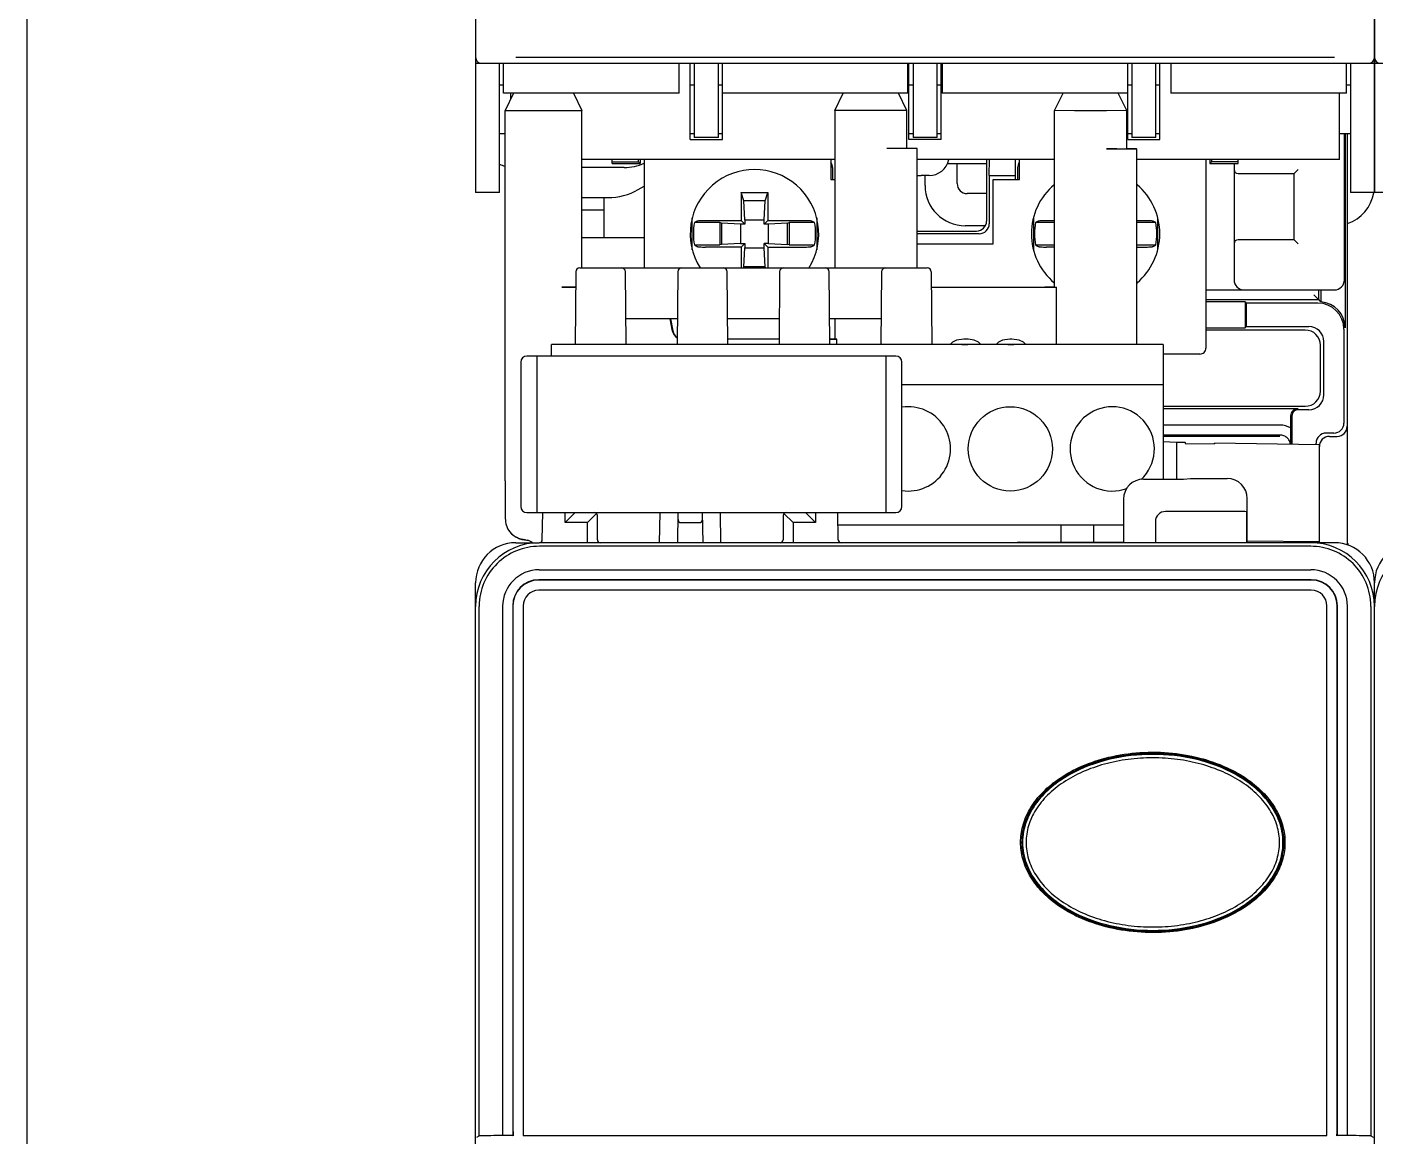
# Model space of a CAD drawing. Header units: millimetres. Extents: x 12275 to 14043, y 11466 to 13479.
# Drawn here: x 12894.3 to 12946.2, y 12885 to 12927.8 of the extents above; entities that cross this region are included whole.
import ezdxf

# ---------------------------------------------------------------- set-up
doc = ezdxf.new("R2010")
doc.units = ezdxf.units.MM

msp = doc.modelspace()

# ---------------------------------------------------------------- linework, layer by layer
at = {"color": 0}
msp.add_line((12894.27028, 13300.64673), (12894.27028, 12720.64673), dxfattribs=at)
at = {"color": 0, "linetype": 'Continuous'}
for p, q in [((12911.55426, 12970.44953), (12911.55426, 12926.38279)), ((12946.18917, 12926.38279), (12946.18917, 12970.44953)), ((12946.18917, 12970.44953), (12946.18917, 12926.38279)), ((12913.10046, 12926.61472), (12944.64297, 12926.61472)), ((12911.55426, 12926.38279), (12911.55426, 12921.39629)), ((12911.55426, 12926.38279), (12946.18917, 12926.38279)), ((12912.48198, 12921.39629), (12912.48198, 12926.38279)), ((12912.6366, 12925.22314), (12912.6366, 12926.38279)), ((12919.39738, 12925.45507), (12919.39738, 12926.38279)), ((12919.82644, 12923.44463), (12919.82644, 12926.38279)), ((12919.98106, 12926.38279), (12919.98106, 12923.52232)), ((12920.90878, 12923.52232), (12920.90878, 12926.38279)), ((12921.0634, 12923.44463), (12921.0634, 12926.38279)), ((12928.21073, 12925.45507), (12928.21073, 12926.38279)), ((12928.25324, 12923.44463), (12928.25324, 12926.38279)), ((12928.40786, 12926.38279), (12928.40786, 12923.52232)), ((12929.33558, 12923.52232), (12929.33558, 12926.38279)), ((12929.4902, 12923.44463), (12929.4902, 12926.38279)), ((12929.5327, 12926.38279), (12929.5327, 12925.45507)), ((12936.68003, 12923.44463), (12936.68003, 12926.38279)), ((12936.83465, 12926.38279), (12936.83465, 12923.52232)), ((12937.76238, 12923.52232), (12937.76238, 12926.38279)), ((12937.917, 12923.44463), (12937.917, 12926.38279)), ((12938.34605, 12926.38279), (12938.34605, 12925.45507)), ((12945.10683, 12925.22314), (12945.10683, 12926.38279)), ((12945.26145, 12926.38279), (12945.26145, 12921.39629)), ((12946.18917, 12921.39629), (12946.18917, 12926.38279)), ((12946.18917, 12926.38279), (12946.18917, 12921.39629)), ((12946.18917, 12926.38279), (12980.82408, 12926.38279)), ((12912.6366, 12925.53238), (12912.48198, 12925.53238)), ((12919.98106, 12925.53238), (12919.82644, 12925.53238)), ((12921.0634, 12925.53238), (12920.90878, 12925.53238)), ((12928.40786, 12925.53238), (12928.25324, 12925.53238)), ((12929.4902, 12925.53238), (12929.33558, 12925.53238)), ((12936.83465, 12925.53238), (12936.68003, 12925.53238)), ((12937.917, 12925.53238), (12937.76238, 12925.53238)), ((12945.26145, 12925.53238), (12945.10683, 12925.53238)), ((12919.39617, 12925.22314), (12912.6366, 12925.22314)), ((12913.01927, 12925.22314), (12912.69072, 12924.56601)), ((12912.90719, 12924.99896), (12912.90719, 12925.22314)), ((12915.32314, 12925.22314), (12915.6517, 12924.56601)), ((12928.20952, 12925.22314), (12921.0634, 12925.22314)), ((12925.39276, 12924.56601), (12925.72132, 12925.22314)), ((12928.17593, 12924.56601), (12927.84737, 12925.22314)), ((12936.68003, 12925.22314), (12929.53392, 12925.22314)), ((12933.85822, 12924.55643), (12934.19157, 12925.22314)), ((12936.64138, 12924.55643), (12936.30802, 12925.22314)), ((12945.10683, 12925.22314), (12938.34726, 12925.22314)), ((12944.83625, 12922.67153), (12944.83625, 12925.22314)), ((12912.69072, 12910.28916), (12912.69072, 12924.56601)), ((12912.69072, 12924.56601), (12915.6517, 12924.56601)), ((12915.6517, 12918.49717), (12915.6517, 12924.56601)), ((12925.39276, 12924.56601), (12925.39276, 12918.49717)), ((12928.17593, 12924.56601), (12925.39276, 12924.56601)), ((12928.17593, 12923.09712), (12928.17593, 12924.56601)), ((12934.63132, 12924.55309), (12933.85822, 12924.55646)), ((12933.85822, 12917.75699), (12933.85822, 12924.55643)), ((12935.86828, 12924.55309), (12934.63132, 12924.55309)), ((12936.64138, 12924.55646), (12935.86828, 12924.55309)), ((12936.64138, 12923.0876), (12936.64138, 12924.55643)), ((12912.48198, 12923.67694), (12912.69072, 12923.67694)), ((12919.82644, 12923.67694), (12919.98106, 12923.67694)), ((12920.90878, 12923.52232), (12919.98106, 12923.52232)), ((12920.90878, 12923.67694), (12921.0634, 12923.67694)), ((12928.25324, 12923.67694), (12928.40786, 12923.67694)), ((12929.33558, 12923.52232), (12928.40786, 12923.52232)), ((12929.33558, 12923.67694), (12929.4902, 12923.67694)), ((12936.68003, 12923.67694), (12936.83465, 12923.67694)), ((12937.76238, 12923.52232), (12936.83465, 12923.52232)), ((12937.76238, 12923.67694), (12937.917, 12923.67694)), ((12944.83625, 12923.67694), (12945.26145, 12923.67694)), ((12945.02952, 12918.03331), (12945.02952, 12923.67694)), ((12945.0571, 12923.67694), (12945.0571, 12916.18032)), ((12945.14549, 12907.88241), (12945.14549, 12923.67694)), ((12919.82644, 12923.44463), (12921.0634, 12923.44463)), ((12928.56248, 12923.09712), (12927.40283, 12923.09712)), ((12929.4902, 12923.44463), (12928.25324, 12923.44463)), ((12928.56248, 12918.49717), (12928.56248, 12923.09712)), ((12936.25483, 12923.08085), (12935.86828, 12923.08085)), ((12936.63186, 12923.09712), (12937.01841, 12923.09712)), ((12936.68003, 12923.44463), (12937.917, 12923.44463)), ((12937.02793, 12915.53994), (12937.02793, 12923.0876)), ((12925.39276, 12922.67153), (12915.6517, 12922.67153)), ((12916.81135, 12922.51999), (12916.81135, 12922.67153)), ((12916.81135, 12922.58115), (12917.82978, 12922.58119)), ((12916.81135, 12922.51999), (12917.34425, 12922.51729)), ((12917.34425, 12922.51729), (12917.89369, 12922.51729)), ((12917.82978, 12922.58119), (12917.82978, 12922.67153)), ((12917.89369, 12922.51729), (12917.82978, 12922.58119)), ((12917.89369, 12922.67153), (12917.89369, 12922.51729)), ((12918.04831, 12922.67153), (12918.04831, 12918.49717)), ((12925.23815, 12922.67153), (12925.23815, 12921.89881)), ((12933.85822, 12922.67153), (12928.56248, 12922.67153)), ((12929.72576, 12922.51729), (12931.24106, 12922.51729)), ((12930.10868, 12921.74419), (12930.10868, 12922.51729)), ((12931.24106, 12922.67153), (12931.24106, 12920.30255)), ((12931.34564, 12922.05343), (12931.34942, 12922.67153)), ((12932.35067, 12921.89881), (12932.35067, 12922.67153)), ((12932.50529, 12921.89881), (12932.50529, 12922.67153)), ((12944.83625, 12922.67153), (12937.02793, 12922.67153)), ((12939.69513, 12922.67153), (12939.69513, 12915.40476)), ((12939.84975, 12922.67153), (12939.84975, 12922.51729)), ((12939.84975, 12922.51729), (12939.91365, 12922.58119)), ((12939.84975, 12922.51729), (12940.39919, 12922.51729)), ((12939.91365, 12922.67153), (12939.91365, 12922.58119)), ((12940.93209, 12922.58111), (12939.91365, 12922.58119)), ((12940.39919, 12922.51729), (12940.93209, 12922.51999)), ((12940.77747, 12922.51921), (12940.77747, 12918.03331)), ((12940.93209, 12922.51999), (12940.93209, 12922.67153)), ((12917.27521, 12922.36267), (12915.6517, 12922.36267)), ((12925.23815, 12921.89881), (12925.39276, 12921.89881)), ((12925.30579, 12922.36267), (12925.30579, 12921.89881)), ((12929.02634, 12922.05343), (12928.7171, 12922.05343)), ((12928.87172, 12921.66688), (12928.87172, 12922.05343)), ((12931.34564, 12922.05343), (12931.34564, 12920.19797)), ((12931.34564, 12922.05343), (12932.35067, 12922.05343)), ((12931.50026, 12919.42489), (12931.50026, 12921.89881)), ((12931.50026, 12921.89881), (12932.50529, 12921.89881)), ((12932.43764, 12922.36267), (12932.43764, 12921.89881)), ((12940.93209, 12922.13074), (12943.09677, 12922.13074)), ((12943.09677, 12922.13074), (12943.25139, 12922.28536)), ((12943.09677, 12919.57951), (12943.09677, 12922.13074)), ((12912.48198, 12921.39629), (12911.55426, 12921.39629)), ((12917.81638, 12921.51375), (12918.04831, 12921.64765)), ((12921.78625, 12921.39629), (12921.78625, 12920.32555)), ((12921.88771, 12921.08557), (12921.78625, 12921.39629)), ((12921.78625, 12921.39629), (12922.81447, 12921.39629)), ((12922.71302, 12921.08557), (12922.81447, 12921.39629)), ((12922.81447, 12921.39629), (12922.81447, 12920.32555)), ((12946.18917, 12921.39629), (12945.26145, 12921.39629)), ((12947.11689, 12921.39629), (12946.18917, 12921.39629)), ((12915.6517, 12921.20302), (12916.65673, 12921.20302)), ((12916.50211, 12921.20302), (12916.50211, 12919.65682)), ((12921.92491, 12920.34909), (12921.88771, 12921.08557)), ((12922.71302, 12921.08557), (12921.88771, 12921.08557)), ((12922.67582, 12920.34909), (12922.71302, 12921.08557)), ((12931.24106, 12921.35764), (12930.49523, 12921.35764)), ((12915.6517, 12920.73916), (12916.50211, 12920.73916)), ((12919.90375, 12919.19781), (12919.90375, 12920.42507)), ((12921.92491, 12920.34909), (12921.92491, 12920.18689)), ((12921.92491, 12920.34909), (12922.67582, 12920.34909)), ((12922.67582, 12920.18689), (12922.67582, 12920.34909)), ((12924.69697, 12920.42507), (12924.69697, 12919.19781)), ((12933.04646, 12920.42507), (12933.04646, 12919.19781)), ((12937.83969, 12919.19781), (12937.83969, 12920.42507)), ((12920.96409, 12920.24438), (12919.98515, 12920.24438)), ((12920.4069, 12920.32555), (12921.78625, 12920.32555)), ((12920.96409, 12920.24438), (12920.96409, 12919.37849)), ((12921.02623, 12920.22409), (12920.96409, 12920.24438)), ((12921.02623, 12920.22409), (12921.02623, 12919.39878)), ((12921.76271, 12920.18689), (12921.02623, 12920.22409)), ((12921.76271, 12920.18689), (12921.76271, 12919.43598)), ((12921.92491, 12920.18689), (12921.76271, 12920.18689)), ((12921.78625, 12920.32555), (12921.92491, 12920.18689)), ((12922.81447, 12920.32555), (12922.67582, 12920.18689)), ((12922.83801, 12920.18689), (12922.67582, 12920.18689)), ((12922.81447, 12920.32555), (12924.19382, 12920.32555)), ((12923.57449, 12920.22409), (12922.83801, 12920.18689)), ((12922.83801, 12919.43598), (12922.83801, 12920.18689)), ((12923.57449, 12920.22409), (12923.63664, 12920.24438)), ((12923.57449, 12919.39878), (12923.57449, 12920.22409)), ((12923.63664, 12920.24438), (12923.63664, 12919.37849)), ((12924.61558, 12920.24438), (12923.63664, 12920.24438)), ((12928.56248, 12919.91601), (12930.85453, 12919.91601)), ((12930.9591, 12919.81144), (12928.56248, 12919.81144)), ((12931.18851, 12920.12068), (12930.41792, 12920.12068)), ((12933.85822, 12920.24438), (12933.12786, 12920.24438)), ((12933.54961, 12920.32555), (12933.85822, 12920.32555)), ((12937.02793, 12920.32555), (12937.33653, 12920.32555)), ((12937.75829, 12920.24438), (12937.02793, 12920.24438)), ((12918.04831, 12919.65682), (12915.6517, 12919.65682)), ((12919.98515, 12919.37849), (12920.96409, 12919.37849)), ((12921.78625, 12919.29733), (12920.4069, 12919.29733)), ((12921.02623, 12919.39878), (12920.96409, 12919.37849)), ((12921.76271, 12919.43598), (12921.02623, 12919.39878)), ((12921.76271, 12919.43598), (12921.92491, 12919.43598)), ((12921.78625, 12919.29733), (12921.92491, 12919.43598)), ((12921.78625, 12919.29733), (12921.78625, 12918.49717)), ((12921.92491, 12919.43598), (12921.92491, 12919.27379)), ((12922.67582, 12919.27379), (12922.67582, 12919.43598)), ((12922.67582, 12919.43598), (12922.81447, 12919.29733)), ((12922.83801, 12919.43598), (12922.67582, 12919.43598)), ((12922.81447, 12919.29733), (12922.81447, 12918.49717)), ((12922.81447, 12919.29733), (12924.19382, 12919.29733)), ((12922.83801, 12919.43598), (12923.57449, 12919.39878)), ((12923.63664, 12919.37849), (12923.57449, 12919.39878)), ((12923.63664, 12919.37849), (12924.61558, 12919.37849)), ((12928.56248, 12919.42489), (12931.50026, 12919.42489)), ((12933.12786, 12919.37849), (12933.85822, 12919.37849)), ((12933.85822, 12919.29733), (12933.54961, 12919.29733)), ((12937.02793, 12919.37849), (12937.75829, 12919.37849)), ((12937.02793, 12919.29733), (12937.33653, 12919.29733)), ((12943.09677, 12919.57951), (12940.93209, 12919.57951)), ((12943.25139, 12919.42489), (12943.09677, 12919.57951)), ((12921.88771, 12918.53731), (12921.92491, 12919.27379)), ((12921.92491, 12919.27379), (12922.67582, 12919.27379)), ((12922.71302, 12918.53731), (12922.67582, 12919.27379)), ((12915.41476, 12918.3439), (12915.3903, 12915.54087)), ((12915.56937, 12918.49717), (12928.95404, 12918.49717)), ((12917.35106, 12915.54079), (12917.3266, 12918.3439)), ((12919.34211, 12918.3439), (12919.31765, 12915.54071)), ((12921.27841, 12915.54062), (12921.25395, 12918.3439)), ((12921.8746, 12918.49717), (12921.88771, 12918.53731)), ((12922.71302, 12918.53731), (12921.88771, 12918.53731)), ((12922.72612, 12918.49717), (12922.71302, 12918.53731)), ((12923.26946, 12918.3439), (12923.245, 12915.54054)), ((12925.20577, 12915.54045), (12925.1813, 12918.3439)), ((12927.19682, 12918.3439), (12927.17235, 12915.54037)), ((12929.10865, 12918.3439), (12929.13312, 12915.54028)), ((12915.40961, 12917.75395), (12914.87859, 12917.75395)), ((12929.1138, 12917.75395), (12933.94092, 12917.75395)), ((12933.94092, 12915.54008), (12933.94092, 12917.75395)), ((12939.69513, 12917.64676), (12944.64297, 12917.64676)), ((12944.04613, 12917.25853), (12939.69513, 12917.25853)), ((12944.04613, 12917.25853), (12943.85286, 12917.4518)), ((12944.04613, 12917.25853), (12944.04613, 12917.64676)), ((12944.04613, 12917.25853), (12944.08573, 12917.21893)), ((12944.11934, 12917.64676), (12944.11934, 12917.18306)), ((12941.20267, 12917.18532), (12939.69513, 12917.18532)), ((12941.20267, 12917.18532), (12941.20267, 12916.18894)), ((12941.20267, 12917.18532), (12941.2499, 12917.13809)), ((12941.2499, 12917.13809), (12941.2499, 12916.23616)), ((12944.00488, 12917.13809), (12941.2499, 12917.13809)), ((12919.32631, 12916.53349), (12917.3424, 12916.53349)), ((12919.14615, 12916.05743), (12919.0546, 12916.53349)), ((12919.06353, 12916.53349), (12919.1534, 12916.0662)), ((12923.25366, 12916.53349), (12921.26975, 12916.53349)), ((12927.18102, 12916.53349), (12925.1971, 12916.53349)), ((12925.39276, 12916.53349), (12925.39276, 12915.74692)), ((12939.69513, 12916.18894), (12941.20267, 12916.18894)), ((12941.20267, 12916.18894), (12941.2499, 12916.23616)), ((12941.2499, 12916.23616), (12943.65761, 12916.23616)), ((12923.24685, 12915.75266), (12921.27656, 12915.75266)), ((12923.24677, 12915.74389), (12921.27664, 12915.74389)), ((12925.47546, 12915.74389), (12925.20399, 12915.74389)), ((12925.47546, 12915.54044), (12925.47546, 12915.74389)), ((12930.08613, 12915.71154), (12929.92507, 12915.62929)), ((12930.36799, 12915.75266), (12930.08613, 12915.71154)), ((12930.52905, 12915.75266), (12930.36799, 12915.75266)), ((12930.77065, 12915.71154), (12930.52905, 12915.75266)), ((12930.93171, 12915.62929), (12930.77065, 12915.71154)), ((12931.85782, 12915.71154), (12931.69676, 12915.62929)), ((12932.13968, 12915.75266), (12931.85782, 12915.71154)), ((12932.22021, 12915.75266), (12932.13968, 12915.75266)), ((12932.50207, 12915.71154), (12932.22021, 12915.75266)), ((12932.66313, 12915.62929), (12932.50207, 12915.71154)), ((12943.522, 12916.10055), (12939.69513, 12916.10055)), ((12944.23741, 12913.60697), (12944.23741, 12915.65636)), ((12945.00988, 12916.1331), (12945.00988, 12912.51515)), ((12914.48338, 12915.09552), (12914.4834, 12915.54091)), ((12938.04751, 12915.5399), (12914.4834, 12915.54091)), ((12929.92507, 12915.62929), (12929.83788, 12915.54025)), ((12930.29437, 12915.54023), (12930.32772, 12915.54705)), ((12930.32772, 12915.54705), (12930.48879, 12915.54705)), ((12930.48879, 12915.54705), (12930.52219, 12915.54022)), ((12931.01894, 12915.5402), (12930.93171, 12915.62929)), ((12931.69676, 12915.62929), (12931.6095, 12915.54018)), ((12932.06568, 12915.54016), (12932.09941, 12915.54705)), ((12932.09941, 12915.54705), (12932.26048, 12915.54705)), ((12932.26048, 12915.54705), (12932.29425, 12915.54015)), ((12932.75044, 12915.54013), (12932.66313, 12915.62929)), ((12938.04751, 12915.5399), (12938.04729, 12910.3553)), ((12939.4632, 12915.17283), (12938.04749, 12915.17283)), ((12944.1018, 12913.74257), (12944.1018, 12915.52075)), ((12913.29606, 12914.86359), (12913.29606, 12909.29727)), ((12927.75072, 12915.09552), (12913.52799, 12915.09552)), ((12913.91454, 12915.09552), (12913.91454, 12909.06534)), ((12927.36417, 12915.09552), (12927.36417, 12909.06534)), ((12927.98265, 12909.29727), (12927.98265, 12914.86359)), ((12938.04744, 12913.9937), (12927.98265, 12913.99413)), ((12938.0474, 12913.07439), (12943.24314, 12913.07439)), ((12938.04741, 12913.16277), (12943.522, 12913.16277)), ((12942.95848, 12912.78973), (12942.95848, 12912.3266)), ((12943.00571, 12912.78973), (12943.00571, 12911.68894)), ((12943.65761, 12913.02716), (12943.24314, 12913.02716)), ((12942.54738, 12912.05233), (12938.04736, 12912.05233)), ((12942.54738, 12912.43887), (12938.04737, 12912.43887)), ((12942.95848, 12912.3266), (12942.95274, 12911.69068)), ((12944.62334, 12912.12861), (12944.32419, 12912.12861)), ((12945.13537, 12912.38966), (12945.13537, 12907.81813)), ((12938.5597, 12911.76598), (12938.04735, 12911.79528)), ((12938.04736, 12912.00479), (12942.54738, 12912.00479)), ((12938.5597, 12911.76598), (12938.5597, 12910.3553)), ((12938.89038, 12911.76025), (12938.5597, 12911.76598)), ((12938.89038, 12911.76025), (12938.89038, 12911.72553)), ((12938.90781, 12911.72538), (12938.89038, 12911.76025)), ((12938.89038, 12911.72553), (12940.02618, 12911.71569)), ((12940.01379, 12911.7158), (12940.02618, 12911.74057)), ((12940.02618, 12911.74057), (12940.02618, 12911.71569)), ((12944.06315, 12911.67062), (12940.02618, 12911.74057)), ((12943.93766, 12911.6728), (12943.93766, 12911.74207)), ((12944.06315, 12907.94667), (12944.06315, 12911.67062)), ((12944.44968, 12912.00312), (12944.74883, 12912.00312)), ((12937.2893, 12910.3553), (12938.82925, 12910.3553)), ((12938.82925, 12910.3553), (12939.09706, 12910.37961)), ((12939.09706, 12910.37961), (12940.51366, 12910.37961)), ((12936.51725, 12909.58326), (12936.51725, 12907.92003)), ((12941.28617, 12907.90569), (12941.28617, 12909.60615)), ((12913.52799, 12909.06534), (12927.75072, 12909.06534)), ((12914.12407, 12908.01963), (12914.14232, 12909.06534)), ((12915.00794, 12908.67879), (12915.00119, 12909.06534)), ((12915.38786, 12909.06534), (12915.00794, 12908.67879)), ((12916.21534, 12909.03137), (12915.86275, 12908.67879)), ((12916.2493, 12908.02165), (12916.2493, 12908.94937)), ((12918.64655, 12907.90569), (12918.66679, 12909.06534)), ((12919.34234, 12907.90569), (12919.36258, 12909.06534)), ((12920.2903, 12909.06534), (12920.31054, 12907.90569)), ((12921.00633, 12907.90569), (12920.98609, 12909.06534)), ((12923.40358, 12908.94937), (12923.40358, 12908.02165)), ((12923.43754, 12909.03137), (12923.79013, 12908.67879)), ((12924.26514, 12909.06534), (12924.64494, 12908.67879)), ((12924.65169, 12909.06534), (12924.64494, 12908.67879)), ((12925.52881, 12908.01963), (12925.51056, 12909.06534)), ((12941.0625, 12909.10585), (12938.13339, 12909.10585)), ((12941.25575, 12909.0959), (12941.26273, 12909.07494)), ((12915.86275, 12908.67879), (12915.00794, 12908.67879)), ((12915.86275, 12907.90569), (12915.86275, 12908.67879)), ((12919.47178, 12908.67885), (12920.1811, 12908.67885)), ((12923.79013, 12908.67879), (12923.79013, 12907.90569)), ((12924.64494, 12908.67879), (12923.79013, 12908.67879)), ((12936.51725, 12908.58206), (12925.51899, 12908.58253)), ((12934.11983, 12907.92003), (12934.11986, 12908.58216)), ((12935.35682, 12908.58211), (12935.35679, 12907.92003)), ((12937.74737, 12908.71983), (12937.74737, 12907.90569)), ((12941.26593, 12907.90569), (12941.26593, 12908.88193)), ((12913.10046, 12907.90569), (12914.00812, 12907.90569)), ((12913.12059, 12908.11864), (12913.13101, 12908.11333)), ((12913.16543, 12908.09612), (12913.13101, 12908.11333)), ((12913.52827, 12908.00596), (12913.56432, 12908.00511)), ((12913.74631, 12907.91412), (12913.56432, 12908.00511)), ((12913.68028, 12907.94713), (12913.68028, 12907.90569)), ((12944.64297, 12907.90569), (12914.01272, 12907.90569)), ((12932.51898, 12907.92003), (12936.51725, 12907.92003)), ((12936.5316, 12907.90569), (12936.51725, 12907.92003)), ((12941.28617, 12907.97073), (12944.06315, 12907.94667)), ((12942.92818, 12907.9135), (12942.92821, 12907.90556)), ((12944.06315, 12907.94667), (12943.99804, 12907.91412)), ((12945.1691, 12907.8588), (12945.14549, 12907.88241)), ((12943.73206, 12907.76673), (12914.01138, 12907.76673)), ((12945.1691, 12907.81344), (12945.1691, 12907.8588)), ((12914.00499, 12906.862), (12943.73844, 12906.862)), ((12911.55426, 12836.12329), (12911.55426, 12906.35949)), ((12943.75391, 12906.47545), (12913.98953, 12906.47545)), ((12943.75391, 12906.46735), (12913.98953, 12906.46735)), ((12946.18917, 12836.12329), (12946.18917, 12906.35949)), ((12946.18917, 12836.12329), (12946.18917, 12906.35949)), ((12943.75391, 12906.07368), (12913.98953, 12906.07368)), ((12911.69133, 12885.04282), (12911.69133, 12905.44723)), ((12912.59795, 12905.45496), (12912.59795, 12885.06056)), ((12912.9845, 12905.47042), (12912.9845, 12885.06056)), ((12912.9926, 12905.47042), (12912.9926, 12885.43637)), ((12913.38627, 12905.47042), (12913.38627, 12885.06056)), ((12944.35717, 12885.06056), (12944.35717, 12905.47042)), ((12944.75084, 12885.43637), (12944.75084, 12905.47042)), ((12944.75894, 12885.06056), (12944.75894, 12905.47042)), ((12945.14549, 12885.06056), (12945.14549, 12905.45496)), ((12946.0521, 12905.44723), (12946.0521, 12885.04282)), ((12911.60826, 12885.00118), (12911.69156, 12885.04282)), ((12912.9845, 12885.06056), (12912.59795, 12885.06056)), ((12913.00586, 12885.04988), (12912.9845, 12885.06056)), ((12913.38627, 12885.06056), (12944.35717, 12885.06056)), ((12944.75894, 12885.06056), (12944.73757, 12885.04988)), ((12945.14549, 12885.06056), (12944.75894, 12885.06056)), ((12946.05187, 12885.04282), (12946.13518, 12885.00118))]:
    msp.add_line(p, q, dxfattribs=at)
msp.add_lwpolyline([(12912.69075, 12910.28915), (12912.69077, 12910.21305), (12912.69093, 12910.04454), (12912.69124, 12909.88331), (12912.6917, 12909.73091), (12912.69227, 12909.58853), (12912.69296, 12909.45713), (12912.69374, 12909.33746), (12912.6946, 12909.22995), (12912.69552, 12909.13471), (12912.69648, 12909.05165), (12912.69749, 12908.98037), (12912.69854, 12908.92034), (12912.69962, 12908.87077), (12912.70076, 12908.83009), (12912.7021, 12908.79549), (12912.70405, 12908.76135), (12912.70886, 12908.71183), (12912.72348, 12908.63004), (12912.75374, 12908.53082), (12912.8004, 12908.43028), (12912.86231, 12908.33561), (12912.94062, 12908.24783), (12913.03607, 12908.16964), (12913.12061, 12908.11867)], dxfattribs=at)
msp.add_circle((12932.15631, 12911.52003), 1.62351, dxfattribs=at)
for centre, radius, start, end in [((12911.78619, 12926.61472), 0.23193, 180, 270), ((12945.95724, 12926.61472), 0.23193, 270, 0), ((12946.4211, 12926.61472), 0.23193, 180, 270), ((12913.10046, 12923.90887), 1.5462, 246.223013, 254.617623), ((12917.27521, 12924.21811), 1.85544, 270, 294.821997), ((12924.91924, 12922.36267), 0.38655, 0, 32.782275), ((12929.02634, 12922.82653), 0.7731, 270, 348.321439), ((12932.82419, 12922.36267), 0.38655, 147.271987, 180), ((12922.30036, 12919.81144), 2.47392, 327.736679, 212.102481), ((12928.7171, 12922.82653), 0.7731, 258.350155, 270), ((12940.93209, 12922.28536), 0.15462, 180, 270), ((12916.65673, 12923.52232), 2.3193, 270, 300), ((12930.41792, 12921.66688), 1.5462, 180, 270), ((12930.49523, 12921.74419), 0.38655, 180, 270), ((12935.44307, 12919.81144), 2.47392, 130.184963, 229.815037), ((12935.44307, 12919.81144), 2.47392, 310.184963, 49.815037), ((12944.64297, 12921.66688), 1.5462, 289.08831, 349.840106), ((12922.30036, 12919.81144), 2.35535, 169.407981, 190.592019), ((12925.21109, 12911.26827), 10.38659, 119.570133, 120.208213), ((12919.38963, 12911.26827), 10.38659, 59.791787, 60.429867), ((12922.30036, 12919.81144), 2.35535, 349.407981, 10.592019), ((12935.44307, 12919.81144), 2.35535, 169.407981, 190.592019), ((12938.35381, 12911.26827), 10.38659, 119.570133, 120.208213), ((12932.53234, 12911.26827), 10.38659, 59.791787, 60.429867), ((12935.44307, 12919.81144), 2.35535, 349.407981, 10.592019), ((12925.20813, 12928.34945), 10.38064, 239.791604, 240.43005), ((12919.39259, 12928.34945), 10.38064, 299.56995, 300.208396), ((12938.35084, 12928.34945), 10.38064, 239.791604, 240.43005), ((12932.5353, 12928.34945), 10.38064, 299.56995, 300.208396), ((12940.93209, 12919.42489), 0.15462, 90, 180), ((12915.56937, 12918.34254), 0.15462, 89.999978, 179.49796), ((12917.172, 12918.34255), 0.15462, 0.500063, 90.007648), ((12919.49673, 12918.34254), 0.15462, 89.999978, 179.49796), ((12921.09936, 12918.34255), 0.15462, 0.500063, 90.007648), ((12923.42408, 12918.34254), 0.15462, 89.999978, 179.49796), ((12925.02671, 12918.34255), 0.15462, 0.500063, 90.007648), ((12927.35143, 12918.34254), 0.15462, 89.999978, 179.49796), ((12928.95404, 12918.34254), 0.15462, 0.503437, 90.000026), ((12941.16402, 12918.03331), 0.38655, 180, 270), ((12944.64297, 12918.03331), 0.38655, 270, 0), ((12939.4632, 12915.40476), 0.23193, 269.999993, 0), ((12913.52799, 12914.86359), 0.23193, 90, 180), ((12927.75072, 12914.86359), 0.23193, 0, 90), ((12928.22896, 12911.5202), 1.62351, 261.238955, 98.75791), ((12936.08366, 12911.51986), 1.62351, 313.284328, 290.38953), ((12943.24313, 12912.78974), 0.28465, 89.998773, 180.001227), ((12943.24313, 12912.78974), 0.23743, 89.998529, 180.001471), ((12913.52799, 12909.29727), 0.23193, 180, 270), ((12916.13334, 12908.94937), 0.11597, 0, 90), ((12923.51954, 12908.94937), 0.11597, 90, 180), ((12927.75072, 12909.29727), 0.23193, 270, 0), ((12913.47683, 12908.80483), 0.77316, 180.001198, 242.563724), ((12914.01272, 12905.44723), 2.45846, 90, 180), ((12913.10046, 12906.35949), 1.5462, 90, 180), ((12914.00812, 12908.02165), 0.11597, 270, 359), ((12916.36527, 12908.02165), 0.11597, 180, 270), ((12923.28761, 12908.02165), 0.11597, 270, 0), ((12925.64476, 12908.02165), 0.11597, 181, 270), ((12943.73071, 12905.44723), 2.45846, 0, 90), ((12944.64297, 12906.35949), 1.5462, 0, 90), ((12948.64763, 12905.44723), 2.45846, 90, 180), ((12947.73537, 12906.35949), 1.5462, 90, 180), ((12914.00499, 12905.45496), 1.40704, 90, 180), ((12943.73844, 12905.45496), 1.40704, 360, 90), ((12913.98953, 12905.47042), 1.00503, 90, 180), ((12913.98953, 12905.47042), 0.99693, 90, 180), ((12943.75391, 12905.47042), 1.00503, 0, 90), ((12943.75391, 12905.47042), 0.99693, 0, 90), ((12913.98953, 12905.47042), 0.60326, 90, 180), ((12943.75391, 12905.47042), 0.60326, 0, 90), ((12913.90072, 12905.44726), 2.20958, 179.145772, 180.000836), ((12943.84271, 12905.44726), 2.20958, 359.999164, 0.854228), ((12913.56007, 12812.72245), 72.34451, 90.76201, 91.4799963), ((12944.1051, 12808.72281), 76.34484, 88.5388145, 89.2191792)]:
    msp.add_arc(centre, radius, start, end, dxfattribs=at)
for centre, major_axis, ratio, start_param, end_param in [((12919.39617, 12925.45507), (0, 0.23193), 0.00523604, -3.14159265, -1.57079633), ((12928.20952, 12925.45507), (0, 0.23193), 0.00523604, -3.14159265, -1.57079633), ((12929.53392, 12925.45507), (0, 0.23193), 0.00523604, -4.71238898, -3.14162007), ((12938.34726, 12925.45507), (0, 0.23193), 0.00523604, 1.57079633, 3.14156524), ((12935.86828, 12923.0876), (0.7731, 0), 0.00872687, -1.57079633, 0), ((12936.25483, 12923.0876), (0.7731, 0), 0.00872687, -1.57079633, 0), ((12930.8545, 12920.30258), (0.27335, -0.27335), 0.99992385, -0.78536009, 0.78536009), ((12930.95907, 12920.198), (0.27335, -0.27335), 0.99992385, -0.78536009, 0.78536009), ((12914.87859, 12917.7607), (0.7731, 0), 0.00872687, -1.57079633, -0.81148852), ((12933.48076, 12917.76609), (0.38655, 0), 0.00872687, -1.57079633, -0.12455767), ((12944.08569, 12916.2139), (-0.26417, 1.11913), 0.38199203, -0.62053129, -0.55358959), ((12944.00481, 12916.13302), (0.71072, 0.71072), 0.99992385, -0.78536009, 0.78536009), ((12944.05204, 12916.18025), (0.71072, 0.71072), 0.99992385, -0.78536009, 0.71841838), ((12943.65756, 12915.65632), (0.41003, 0.41003), 0.99992385, -0.78536009, 0.78536009), ((12919.52576, 12916.13045), (0.24619, 0.29805), 0.99993595, -3.83196522, -3.02110536), ((12919.533, 12916.13922), (0.24619, 0.29805), 0.99993595, 2.45122009, 3.2406092), ((12925.01531, 12915.75603), (0.38655, 0), 0.00872687, -1.05150555, -0.12455767), ((12926.16586, 12915.74692), (0.7731, 0), 0.00872687, -3.14159265, -2.67482731), ((12943.52195, 12915.52071), (0.41003, 0.41003), 0.99992385, -0.78536009, 0.78536009), ((12943.52195, 12913.74262), (0.41003, -0.41003), 0.99992385, -0.78536009, 0.78536009), ((12943.65756, 12913.60701), (0.41003, -0.41003), 0.99992385, -0.78536009, 0.78536009), ((12944.32422, 12911.74204), (-0.27335, 0.27335), 0.99992385, -0.78536009, 0.78536009), ((12944.62331, 12912.51517), (0.27335, -0.27335), 0.99992385, -0.78536009, 0.78536009), ((12944.7488, 12912.38969), (-0.27335, 0.27335), 0.99992385, -3.92695274, -2.35623257), ((12944.44971, 12911.61656), (0.27335, -0.27335), 0.99992385, 2.35623257, 3.92695274), ((12937.29142, 12909.58114), (0.54816, -0.54816), 0.99726469, 2.35756402, 3.92562129), ((12940.51295, 12909.60545), (0.24467, 0.73461), 0.99847786, -1.24883259, 0.32105035), ((12938.13445, 12908.71877), (0.27408, -0.27408), 0.99726469, 2.35756402, 3.92562129), ((12941.0625, 12909.09572), (0.19328, 0), 0.05240778, 0.01745329, 1.57079633), ((12941.26255, 12908.88193), (0, 0.19328), 0.01745506, -1.57079633, -0.05235988), ((12919.47384, 12908.79481), (0.08346, 0.08201), 0.98239799, -3.92683852, -2.35634678), ((12920.17904, 12908.79481), (-0.08346, 0.08201), 0.98239799, -3.92683852, -2.35634678), ((12913.52824, 12908.77907), (0.79071, -0.19186), 0.94746599, -1.80878186, -1.34478239), ((12932.51969, 12907.14587), (-0.24467, 0.73461), 0.99847786, -0.32105035, -0.20228702), ((12913.0061, 12885.43637), (0, 0.38655), 0.03492077, -4.71238898, -3.15904595), ((12944.73734, 12885.43637), (0, 0.38655), 0.03492077, -3.12413936, -1.57079633)]:
    msp.add_ellipse(centre, major_axis=major_axis, ratio=ratio, start_param=start_param, end_param=end_param, dxfattribs=at)
for points, knots in [([(12920.08543, 12920.30203), (12920.08969, 12920.30444), (12920.10241, 12920.30782), (12920.13909, 12920.31448), (12920.20459, 12920.32009), (12920.2992, 12920.3246), (12920.36955, 12920.32555), (12920.4069, 12920.32555)], [0, 0, 0, 0, 0.04541567, 0.12016914, 0.34732219, 0.65338295, 1, 1, 1, 1]), ([(12924.19382, 12920.32555), (12924.23117, 12920.32555), (12924.30152, 12920.3246), (12924.39614, 12920.32009), (12924.46163, 12920.31448), (12924.49831, 12920.30782), (12924.51103, 12920.30444), (12924.51529, 12920.30203)], [0, 0, 0, 0, 0.34661968, 0.65268074, 0.87983264, 0.95458505, 1, 1, 1, 1]), ([(12933.22814, 12920.30203), (12933.2324, 12920.30444), (12933.24512, 12920.30782), (12933.2818, 12920.31448), (12933.3473, 12920.32009), (12933.44191, 12920.3246), (12933.51227, 12920.32555), (12933.54961, 12920.32555)], [0, 0, 0, 0, 0.04541567, 0.12016914, 0.34732219, 0.65338295, 1, 1, 1, 1]), ([(12937.33653, 12920.32555), (12937.37388, 12920.32555), (12937.44424, 12920.3246), (12937.53885, 12920.32009), (12937.60435, 12920.31448), (12937.64102, 12920.30782), (12937.65375, 12920.30444), (12937.658, 12920.30203)], [0, 0, 0, 0, 0.34661968, 0.65268074, 0.87983264, 0.95458505, 1, 1, 1, 1]), ([(12920.08543, 12919.32085), (12920.08969, 12919.31843), (12920.10241, 12919.31506), (12920.13909, 12919.3084), (12920.20459, 12919.30279), (12920.2992, 12919.29828), (12920.36955, 12919.29733), (12920.4069, 12919.29733)], [0, 0, 0, 0, 0.0454158, 0.12016912, 0.34732247, 0.65338327, 1, 1, 1, 1]), ([(12924.19382, 12919.29733), (12924.23115, 12919.29733), (12924.30146, 12919.29829), (12924.39608, 12919.30283), (12924.4616, 12919.3084), (12924.49833, 12919.31505), (12924.51104, 12919.31844), (12924.51529, 12919.32085)], [0, 0, 0, 0, 0.34644202, 0.65225049, 0.8798758, 0.95464503, 1, 1, 1, 1]), ([(12933.22814, 12919.32085), (12933.2324, 12919.31843), (12933.24512, 12919.31506), (12933.2818, 12919.3084), (12933.3473, 12919.30279), (12933.44191, 12919.29828), (12933.51227, 12919.29733), (12933.54961, 12919.29733)], [0, 0, 0, 0, 0.0454158, 0.12016912, 0.34732247, 0.65338327, 1, 1, 1, 1]), ([(12937.33653, 12919.29733), (12937.37386, 12919.29733), (12937.44417, 12919.29829), (12937.53879, 12919.30283), (12937.60431, 12919.3084), (12937.64104, 12919.31505), (12937.65375, 12919.31844), (12937.658, 12919.32085)], [0, 0, 0, 0, 0.34644202, 0.65225049, 0.8798758, 0.95464503, 1, 1, 1, 1]), ([(12942.95054, 12911.6903), (12942.94561, 12911.73945), (12942.91841, 12911.83699), (12942.82674, 12911.95785), (12942.69648, 12912.03539), (12942.59677, 12912.05234), (12942.54738, 12912.05233)], [0, 0, 0, 0, 0.25012999, 0.49999706, 0.74988423, 1, 1, 1, 1]), ([(12914.01138, 12907.76673), (12913.71234, 12907.76655), (12913.10796, 12907.64787), (12912.34159, 12907.14055), (12911.82323, 12906.38167), (12911.69584, 12905.77915), (12911.69139, 12905.4802)], [0, 0, 0, 0, 0.25004936, 0.50003894, 0.7499949, 1, 1, 1, 1]), ([(12946.05205, 12905.4802), (12946.04759, 12905.77915), (12945.92021, 12906.38167), (12945.40184, 12907.14055), (12944.63547, 12907.64787), (12944.0311, 12907.76655), (12943.73206, 12907.76673)], [0, 0, 0, 0, 0.25000508, 0.49996104, 0.74995059, 1, 1, 1, 1]), ([(12932.55353, 12896.35556), (12932.55353, 12896.56731), (12932.61236, 12897.00929), (12932.88588, 12897.65076), (12933.34474, 12898.26248), (12933.99175, 12898.81256), (12934.82307, 12899.28385), (12935.84078, 12899.63991), (12937.00798, 12899.84016), (12938.24069, 12899.84397), (12939.4202, 12899.64889), (12940.45431, 12899.29187), (12941.29706, 12898.81587), (12941.94791, 12898.26274), (12942.40711, 12897.65058), (12942.68055, 12897.00888), (12942.73929, 12896.56711), (12942.73929, 12896.35556)], [0, 0, 0, 0, 0.04684584, 0.09727657, 0.15265645, 0.21451777, 0.28384066, 0.36293568, 0.45186216, 0.54463011, 0.63435824, 0.71512629, 0.7854105, 0.84730505, 0.90276871, 0.95319851, 1, 1, 1, 1]), ([(12942.70024, 12896.35556), (12942.70024, 12896.49558), (12942.67506, 12896.77641), (12942.52699, 12897.31856), (12942.17768, 12897.93743), (12941.58619, 12898.54184), (12940.8869, 12899.01393), (12940.12179, 12899.36693), (12939.0481, 12899.69014), (12937.64637, 12899.84791), (12936.24464, 12899.69012), (12935.171, 12899.36688), (12934.40589, 12899.01394), (12933.70664, 12898.54183), (12933.11514, 12897.93744), (12932.76583, 12897.31856), (12932.61776, 12896.77641), (12932.59258, 12896.49558), (12932.59258, 12896.35556)], [0, 0, 0, 0, 0.03128988, 0.06260369, 0.12504463, 0.18752614, 0.25005236, 0.312578, 0.37512418, 0.5000041, 0.62488211, 0.68742605, 0.74994851, 0.81247399, 0.87495527, 0.93739601, 0.96871, 1, 1, 1, 1]), ([(12942.66262, 12896.35556), (12942.66261, 12896.63207), (12942.55827, 12897.1897), (12942.14153, 12897.92138), (12941.55345, 12898.51927), (12940.62932, 12899.14024), (12939.31069, 12899.62399), (12937.64641, 12899.80804), (12935.98213, 12899.62399), (12934.66351, 12899.14025), (12933.73938, 12898.51927), (12933.1513, 12897.92139), (12932.73455, 12897.18971), (12932.63022, 12896.63208), (12932.6302, 12896.35556)], [0, 0, 0, 0, 0.0624123, 0.12489675, 0.18745982, 0.2500485, 0.37496743, 0.50000004, 0.62503256, 0.74995132, 0.81253981, 0.8751027, 0.93758702, 1, 1, 1, 1]), ([(12942.52956, 12896.35556), (12942.52956, 12896.46317), (12942.5132, 12896.67994), (12942.44092, 12897.00055), (12942.32212, 12897.3143), (12942.09957, 12897.72613), (12941.70417, 12898.20741), (12941.0882, 12898.69852), (12940.34469, 12899.09746), (12939.50259, 12899.39338), (12938.59185, 12899.57415), (12937.64641, 12899.63594), (12936.70097, 12899.57415), (12935.79023, 12899.39338), (12934.94813, 12899.09746), (12934.20462, 12898.69852), (12933.58865, 12898.20741), (12933.19325, 12897.72613), (12932.9707, 12897.3143), (12932.8519, 12897.00055), (12932.77962, 12896.67994), (12932.76326, 12896.46317), (12932.76326, 12896.35556)], [0, 0, 0, 0, 0.02501668, 0.05031543, 0.07615519, 0.10275851, 0.15885337, 0.21952248, 0.28481399, 0.35408524, 0.42628009, 0.5, 0.57371992, 0.64591476, 0.71518601, 0.78047753, 0.84114663, 0.89724149, 0.92384481, 0.94968457, 0.97498332, 1, 1, 1, 1]), ([(12942.73929, 12896.35556), (12942.73929, 12896.14382), (12942.68046, 12895.70184), (12942.40694, 12895.06036), (12941.94808, 12894.44864), (12941.30107, 12893.89857), (12940.46975, 12893.42727), (12939.45204, 12893.07121), (12938.28484, 12892.87096), (12937.05213, 12892.86715), (12935.87262, 12893.06223), (12934.83851, 12893.41925), (12933.99576, 12893.89525), (12933.34491, 12894.44839), (12932.88571, 12895.06054), (12932.61227, 12895.70225), (12932.55353, 12896.14402), (12932.55353, 12896.35556)], [0, 0, 0, 0, 0.04684584, 0.09727657, 0.15265645, 0.21451777, 0.28384066, 0.36293568, 0.45186216, 0.54463011, 0.63435824, 0.71512629, 0.7854105, 0.84730505, 0.90276871, 0.95319851, 1, 1, 1, 1]), ([(12932.59258, 12896.35556), (12932.59258, 12896.21554), (12932.61776, 12895.93472), (12932.76583, 12895.39256), (12933.11514, 12894.77369), (12933.70663, 12894.16929), (12934.40592, 12893.69719), (12935.17103, 12893.34419), (12936.24472, 12893.02099), (12937.64645, 12892.86321), (12939.04818, 12893.021), (12940.12182, 12893.34424), (12940.88694, 12893.69718), (12941.58618, 12894.1693), (12942.17768, 12894.77369), (12942.52699, 12895.39256), (12942.67506, 12895.93472), (12942.70024, 12896.21554), (12942.70024, 12896.35556)], [0, 0, 0, 0, 0.03128988, 0.06260369, 0.12504463, 0.18752614, 0.25005236, 0.312578, 0.37512418, 0.5000041, 0.62488211, 0.68742605, 0.74994851, 0.81247399, 0.87495527, 0.93739601, 0.96871, 1, 1, 1, 1]), ([(12932.6302, 12896.35556), (12932.63022, 12896.07905), (12932.73455, 12895.52142), (12933.15129, 12894.78974), (12933.73937, 12894.19185), (12934.6635, 12893.57088), (12935.98213, 12893.08713), (12937.64641, 12892.90308), (12939.31069, 12893.08713), (12940.62931, 12893.57088), (12941.55344, 12894.19185), (12942.14152, 12894.78974), (12942.55827, 12895.52141), (12942.6626, 12896.07905), (12942.66262, 12896.35556)], [0, 0, 0, 0, 0.0624123, 0.12489675, 0.18745982, 0.2500485, 0.37496743, 0.50000004, 0.62503256, 0.74995132, 0.81253981, 0.8751027, 0.93758702, 1, 1, 1, 1]), ([(12932.76326, 12896.35556), (12932.76326, 12896.24795), (12932.77962, 12896.03118), (12932.8519, 12895.71057), (12932.9707, 12895.39682), (12933.19325, 12894.98499), (12933.58865, 12894.50371), (12934.20462, 12894.01261), (12934.94813, 12893.61366), (12935.79023, 12893.31774), (12936.70097, 12893.13697), (12937.64641, 12893.07518), (12938.59185, 12893.13697), (12939.50259, 12893.31774), (12940.34469, 12893.61366), (12941.0882, 12894.01261), (12941.70417, 12894.50371), (12942.09957, 12894.98499), (12942.32212, 12895.39682), (12942.44092, 12895.71057), (12942.5132, 12896.03118), (12942.52956, 12896.24795), (12942.52956, 12896.35556)], [0, 0, 0, 0, 0.02501668, 0.05031543, 0.07615519, 0.10275851, 0.15885337, 0.21952248, 0.28481399, 0.35408524, 0.42628009, 0.5, 0.57371992, 0.64591476, 0.71518601, 0.78047753, 0.84114663, 0.89724149, 0.92384481, 0.94968457, 0.97498332, 1, 1, 1, 1])]:
    msp.add_open_spline(points, degree=3, knots=knots, dxfattribs=at)
for points in [[(12942.95848, 12912.3266), (12942.83653, 12912.39944), (12942.68943, 12912.43837), (12942.54738, 12912.43887)], [(12913.13101, 12908.11333), (12913.23691, 12908.06035), (12913.35833, 12908.03172), (12913.47675, 12908.03172)]]:
    msp.add_open_spline(points, degree=3, dxfattribs=at)

doc.saveas('drawing.dxf')
